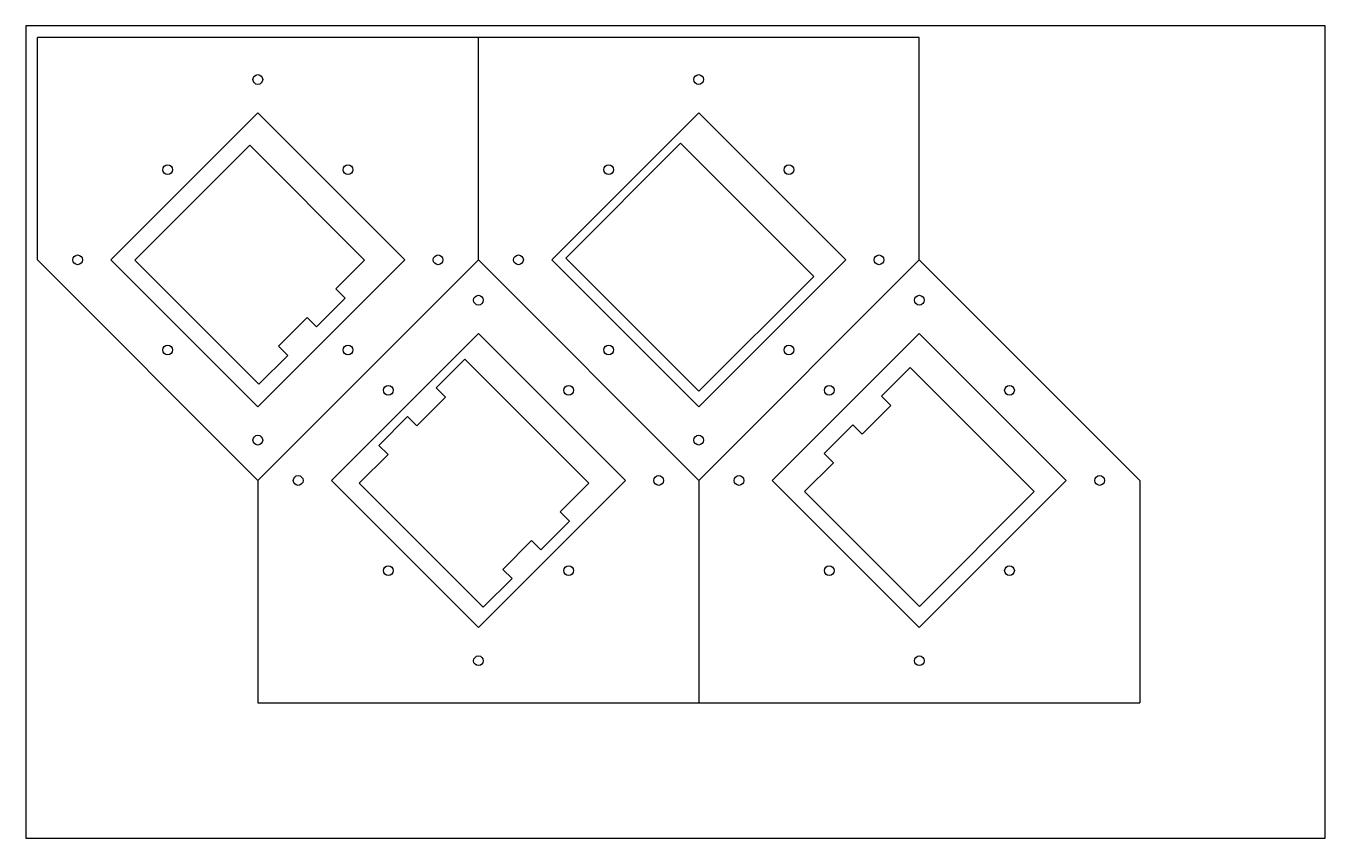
# Model space of a CAD drawing. Header units: millimetres. Extents: x 9 to 809, y 8 to 508.
import ezdxf

# ---------------------------------------------------------------- set-up
doc = ezdxf.new("R2010")
doc.units = ezdxf.units.MM
doc.layers.add('Tyk fuldstregslinje (Optegning)', color=7, linetype='Continuous', lineweight=30)

msp = doc.modelspace()

# ---------------------------------------------------------------- linework, layer by layer
at = {"layer": 'Tyk fuldstregslinje (Optegning)'}
for p, q in [((809.41, 508.03), (9.41, 508.03)), ((9.41, 508.03), (9.41, 8.03)), ((809.41, 8.03), (809.41, 508.03)), ((16.48, 363.99), (16.48, 500.96)), ((288.01, 500.96), (16.48, 500.96)), ((288.01, 363.99), (288.01, 500.96)), ((559.54, 500.96), (288.01, 500.96)), ((559.54, 363.99), (559.54, 500.96)), ((61.74, 363.99), (152.25, 454.5)), ((152.25, 454.5), (242.76, 363.99)), ((333.27, 363.99), (423.78, 454.5)), ((423.78, 454.5), (514.29, 363.99)), ((76.52, 363.86), (147.23, 434.57)), ((147.23, 434.57), (217.94, 363.86)), ((412.56, 435.86), (341.85, 365.15)), ((494.58, 353.84), (412.56, 435.86)), ((152.25, 228.23), (16.48, 363.99)), ((152.25, 273.48), (61.74, 363.99)), ((152.89, 287.49), (76.52, 363.86)), ((242.76, 363.99), (152.25, 273.48)), ((288.01, 363.99), (152.25, 228.23)), ((217.94, 363.86), (200.27, 346.18)), ((423.78, 228.23), (288.01, 363.99)), ((423.78, 273.48), (333.27, 363.99)), ((341.85, 365.15), (423.87, 283.13)), ((559.54, 363.99), (423.78, 228.23)), ((514.29, 363.99), (423.78, 273.48)), ((695.31, 228.23), (559.54, 363.99)), ((423.87, 283.13), (494.58, 353.84)), ((205.92, 340.53), (200.27, 346.18)), ((188.25, 322.85), (205.92, 340.53)), ((182.59, 328.51), (164.91, 310.83)), ((182.59, 328.51), (188.25, 322.85)), ((197.5, 228.23), (288.01, 318.74)), ((288.01, 318.74), (378.52, 228.23)), ((469.03, 228.23), (559.54, 318.74)), ((559.54, 318.74), (650.05, 228.23)), ((152.89, 287.49), (170.57, 305.17)), ((170.57, 305.17), (164.91, 310.83)), ((279.75, 302.84), (262.07, 285.17)), ((279.75, 302.84), (356.12, 226.48)), ((554.01, 297.75), (536.33, 280.07)), ((630.38, 221.38), (554.01, 297.75)), ((267.73, 279.51), (262.07, 285.17)), ((541.99, 274.42), (536.33, 280.07)), ((250.05, 261.83), (267.73, 279.51)), ((524.31, 256.74), (541.99, 274.42)), ((244.39, 267.49), (226.72, 249.81)), ((244.39, 267.49), (250.05, 261.83)), ((518.65, 262.4), (500.98, 244.72)), ((518.65, 262.4), (524.31, 256.74)), ((232.37, 244.15), (226.72, 249.81)), ((214.7, 226.48), (232.37, 244.15)), ((506.63, 239.06), (500.98, 244.72)), ((488.95, 221.38), (506.63, 239.06)), ((152.25, 228.23), (152.25, 91.26)), ((288.01, 137.72), (197.5, 228.23)), ((291.06, 150.11), (214.7, 226.48)), ((378.52, 228.23), (288.01, 137.72)), ((356.12, 226.48), (338.44, 208.8)), ((423.78, 228.23), (423.78, 91.26)), ((559.54, 137.72), (469.03, 228.23)), ((650.05, 228.23), (559.54, 137.72)), ((695.31, 228.23), (695.31, 91.26)), ((488.95, 221.38), (559.67, 150.67)), ((559.67, 150.67), (630.38, 221.38)), ((344.1, 203.14), (338.44, 208.8)), ((326.42, 185.46), (344.1, 203.14)), ((320.76, 191.12), (303.08, 173.44)), ((320.76, 191.12), (326.42, 185.46)), ((308.74, 167.79), (303.08, 173.44)), ((291.06, 150.11), (308.74, 167.79)), ((152.25, 91.26), (423.78, 91.26)), ((423.78, 91.26), (695.31, 91.26)), ((9.41, 8.03), (809.41, 8.03))]:
    msp.add_line(p, q, dxfattribs=at)
for centre in [(152.2, 475.06), (423.73, 475.06), (96.69, 419.55), (207.71, 419.55), (368.22, 419.55), (479.24, 419.55), (41.18, 364.04), (263.22, 364.04), (312.71, 364.04), (534.74, 364.04), (288.06, 339.19), (559.59, 339.19), (96.69, 308.53), (207.71, 308.53), (368.22, 308.53), (479.24, 308.53), (232.55, 283.69), (343.57, 283.69), (504.08, 283.69), (615.1, 283.69), (152.2, 253.02), (423.73, 253.02), (177.05, 228.18), (399.08, 228.18), (448.58, 228.18), (670.61, 228.18), (232.55, 172.67), (343.57, 172.67), (504.08, 172.67), (615.1, 172.67), (288.06, 117.16), (559.59, 117.16)]:
    msp.add_circle(centre, 3, dxfattribs=at)

doc.saveas('drawing.dxf')
